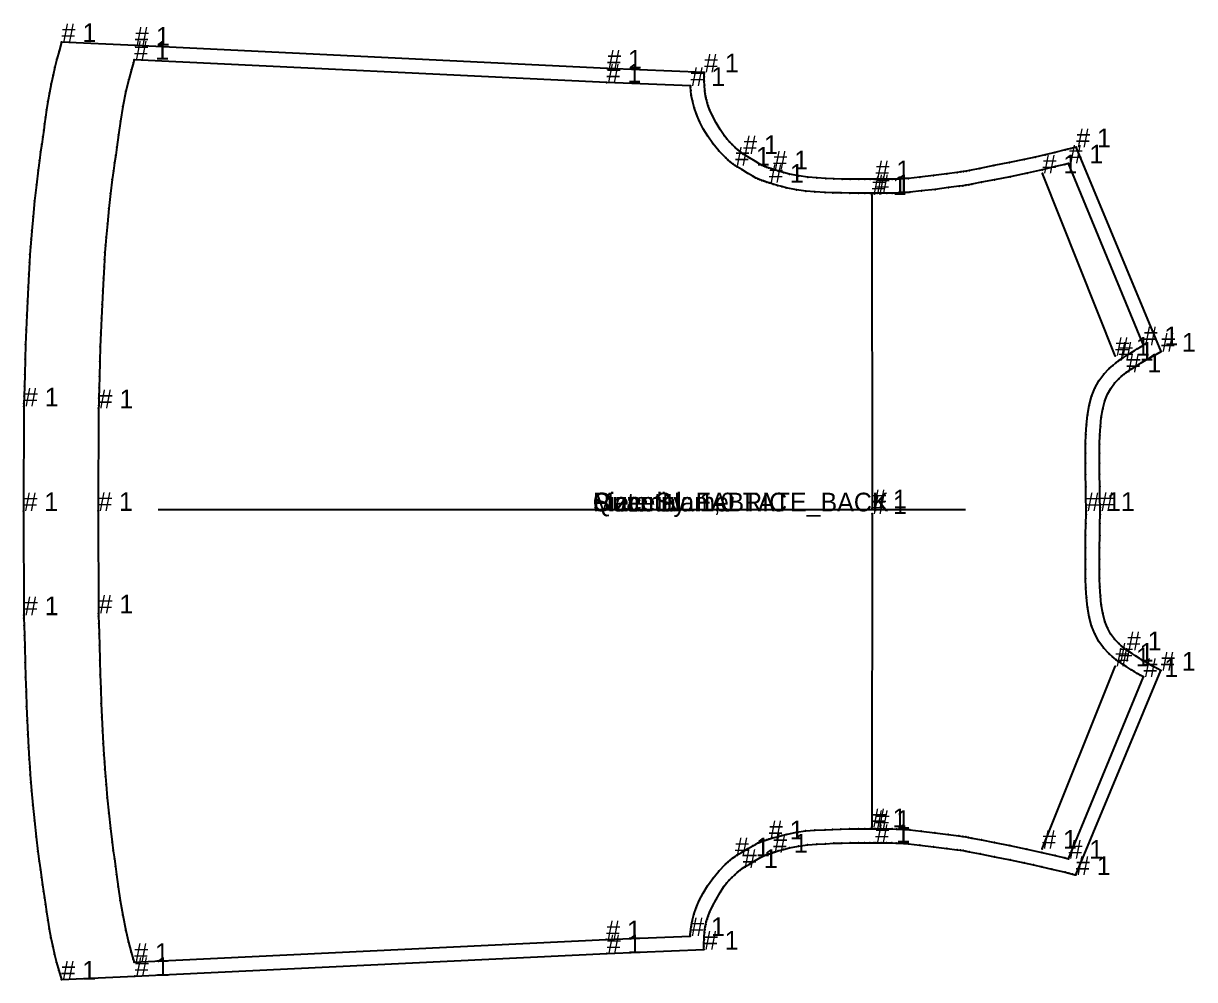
# Model space of a CAD drawing. Extents: x 50 to 3575, y 47 to 2355.
# Drawn here: x 1102 to 1729, y 1843 to 2355 of the extents above; entities that cross this region are included whole.
import ezdxf

# ---------------------------------------------------------------- set-up
doc = ezdxf.new("R2010")
doc.units = 0

# ---------------------------------------------------------------- blocks, each defined once
blk = doc.blocks.new('TATE_BACK')
at = {"layer": '1'}
blk.add_lwpolyline([(1678.035, 2093.782), (1678.003, 2095.659), (1677.924, 2100.418), (1677.827, 2106.755), (1677.743, 2113.362), (1677.696, 2119.384), (1677.708, 2124.646), (1677.793, 2129.493), (1677.967, 2134.269), (1678.241, 2138.951), (1678.708, 2143.706), (1679.47, 2148.362), (1680.627, 2152.746), (1682.009, 2156.205), (1683.724, 2159.328), (1685.733, 2162.108), (1687.997, 2164.542), (1689.505, 2165.882), (1690.868, 2166.974), (1691.856, 2167.708), (1692.237, 2167.977), (1692.966, 2168.453), (1694.735, 2169.609), (1696.916, 2171.032), (1698.88, 2172.312), (1699.978, 2173.023), (1700.855, 2173.568), (1701.829, 2174.136), (1703.219, 2174.915), (1704.733, 2175.754), (1706.563, 2176.765), (1708.588, 2177.881), (1710.688, 2179.037), (1665.246, 2288.437), (1663.789, 2288.084), (1662.319, 2287.727), (1660.856, 2287.373), (1659.422, 2287.025), (1653.818, 2285.67), (1648.629, 2284.439), (1643.338, 2283.231), (1637.43, 2281.945), (1629.51, 2280.298), (1621.219, 2278.625), (1613.693, 2277.138), (1608.064, 2276.048), (1606.322, 2275.721), (1604.894, 2275.472), (1603.429, 2275.246), (1601.577, 2274.985), (1596.015, 2274.249), (1588.895, 2273.346), (1581.607, 2272.467), (1575.542, 2271.8), (1573.015, 2271.573), (1570.966, 2271.447), (1568.993, 2271.389), (1566.691, 2271.365), (1563.845, 2271.346), (1560.959, 2271.33), (1558.722, 2271.318), (1557.823, 2271.337), (1557.03, 2271.329), (1554.959, 2271.313), (1552.07, 2271.299), (1548.822, 2271.3), (1544.313, 2271.34), (1539.921, 2271.432), (1535.565, 2271.575), (1531.16, 2271.771), (1526.421, 2272.049), (1521.59, 2272.467), (1516.717, 2273.107), (1511.856, 2274.05), (1508.624, 2274.876), (1505.821, 2275.696), (1503.847, 2276.325), (1503.1, 2276.575), (1502.722, 2276.697), (1501.789, 2277.001), (1500.599, 2277.394), (1499.451, 2277.784), (1498.557, 2278.112), (1497.807, 2278.437), (1497.004, 2278.853), (1495.948, 2279.456), (1493.374, 2280.972), (1490.428, 2282.729), (1488.005, 2284.181), (1486.999, 2284.786), (1486.588, 2285.113), (1485.54, 2285.958), (1484.132, 2287.118), (1482.641, 2288.388), (1481.036, 2289.851), (1479.603, 2291.317), (1478.235, 2292.923), (1476.824, 2294.806), (1474.734, 2297.94), (1472.59, 2301.514), (1470.612, 2305.205), (1469.023, 2308.691), (1468.286, 2310.692), (1467.75, 2312.439), (1467.36, 2313.902), (1467.06, 2315.047), (1466.806, 2315.933), (1466.586, 2316.985), (1466.398, 2318.717), (1466.239, 2321.642), (1466.163, 2323.869), (1466.101, 2326.104), (1466.059, 2327.826), (1466.044, 2328.515), (1414.154, 2330.559), (1161.426, 2342.838), (1122.137, 2344.747), (1120.765, 2339.958), (1119.569, 2335.546), (1118.507, 2331.316), (1117.532, 2327.077), (1116.559, 2322.421), (1115.651, 2317.668), (1114.824, 2312.951), (1114.095, 2308.402), (1113.543, 2304.646), (1113.046, 2301.05), (1112.574, 2297.547), (1112.096, 2294.068), (1111.526, 2290.117), (1110.915, 2285.94), (1110.266, 2281.364), (1109.585, 2276.217), (1108.635, 2268.282), (1107.701, 2259.741), (1106.848, 2251.33), (1106.142, 2243.788), (1105.751, 2239.186), (1105.437, 2235.06), (1105.169, 2231.046), (1104.912, 2226.779), (1104.56, 2220.512), (1104.191, 2213.526), (1103.826, 2206.123), (1103.484, 2198.606), (1103.165, 2190.742), (1102.884, 2182.924), (1102.632, 2174.987), (1102.398, 2166.765), (1102.236, 2160.625), (1102.097, 2155.134), (1101.999, 2151.186), (1101.962, 2149.671), (1101.693, 2093.624), (1101.932, 2037.93), (1101.968, 2036.416), (1102.064, 2032.467), (1102.2, 2026.977), (1102.359, 2020.836), (1102.589, 2012.614), (1102.836, 2004.677), (1103.113, 1996.859), (1103.428, 1988.995), (1103.765, 1981.478), (1104.126, 1974.075), (1104.491, 1967.089), (1104.841, 1960.821), (1105.095, 1956.554), (1105.362, 1952.539), (1105.672, 1948.413), (1106.061, 1943.811), (1106.763, 1936.269), (1107.612, 1927.858), (1108.542, 1919.316), (1109.487, 1911.381), (1110.165, 1906.233), (1110.811, 1901.656), (1111.421, 1897.479), (1111.989, 1893.528), (1112.465, 1890.049), (1112.935, 1886.546), (1113.429, 1882.95), (1113.979, 1879.193), (1114.707, 1874.644), (1115.531, 1869.926), (1116.436, 1865.173), (1117.407, 1860.517), (1118.379, 1856.276), (1119.44, 1852.046), (1120.633, 1847.633), (1122.002, 1842.843), (1161.292, 1844.731), (1413.958, 1856.871), (1465.918, 1858.891), (1465.953, 1860.718), (1465.996, 1862.518), (1466.05, 1864.223), (1466.116, 1865.764), (1466.266, 1868.011), (1466.455, 1869.717), (1466.681, 1871.096), (1466.941, 1872.359), (1467.244, 1873.691), (1467.636, 1875.164), (1468.172, 1876.823), (1468.907, 1878.714), (1470.497, 1882.109), (1472.476, 1885.798), (1474.624, 1889.415), (1476.716, 1892.594), (1478.128, 1894.492), (1479.497, 1896.097), (1480.931, 1897.555), (1482.536, 1899.009), (1484.028, 1900.276), (1485.437, 1901.435), (1486.485, 1902.281), (1486.896, 1902.609), (1487.903, 1903.213), (1490.327, 1904.664), (1493.273, 1906.419), (1495.848, 1907.934), (1496.905, 1908.536), (1497.708, 1908.952), (1498.457, 1909.277), (1499.352, 1909.604), (1500.5, 1909.993), (1501.691, 1910.386), (1502.624, 1910.689), (1503.001, 1910.811), (1503.749, 1911.061), (1505.723, 1911.688), (1508.527, 1912.507), (1511.759, 1913.332), (1516.621, 1914.271), (1521.494, 1914.909), (1526.326, 1915.325), (1531.064, 1915.6), (1535.469, 1915.794), (1539.826, 1915.935), (1544.217, 1916.024), (1548.727, 1916.062), (1551.974, 1916.061), (1554.864, 1916.045), (1556.935, 1916.028), (1557.728, 1916.043), (1558.627, 1916.038), (1560.865, 1916.025), (1563.751, 1916.007), (1566.596, 1915.987), (1568.896, 1915.962), (1570.867, 1915.903), (1572.916, 1915.777), (1575.446, 1915.547), (1581.525, 1914.873), (1588.827, 1913.987), (1595.946, 1913.08), (1601.48, 1912.348), (1603.306, 1912.093), (1604.75, 1911.87), (1606.181, 1911.62), (1607.966, 1911.281), (1613.831, 1910.131), (1621.603, 1908.58), (1629.897, 1906.902), (1637.329, 1905.369), (1642.36, 1904.293), (1646.901, 1903.264), (1652.153, 1902.015), (1659.318, 1900.277), (1661.359, 1899.781), (1663.235, 1899.325), (1664.608, 1898.991), (1665.141, 1898.862), (1710.642, 2008.238), (1708.543, 2009.394), (1706.518, 2010.512), (1704.689, 2011.523), (1703.175, 2012.363), (1701.787, 2013.143), (1700.817, 2013.709), (1699.951, 2014.247), (1698.874, 2014.945), (1696.952, 2016.198), (1694.82, 2017.59), (1693.091, 2018.719), (1692.378, 2019.185), (1691.986, 2019.462), (1690.97, 2020.216), (1689.57, 2021.334), (1688.027, 2022.699), (1685.725, 2025.161), (1683.698, 2027.956), (1681.977, 2031.084), (1680.596, 2034.545), (1679.44, 2038.929), (1678.681, 2043.585), (1678.216, 2048.341), (1677.945, 2053.023), (1677.774, 2057.801), (1677.691, 2062.655), (1677.682, 2067.938), (1677.732, 2074), (1677.82, 2080.668), (1677.92, 2087.07), (1678.002, 2091.883), (1678.035, 2093.782)], dxfattribs=at)
at = {"layer": '14'}
blk.add_lwpolyline([(1670.537, 2093.648), (1670.504, 2095.51), (1670.426, 2100.248), (1670.33, 2106.594), (1670.243, 2113.278), (1670.194, 2119.319), (1670.203, 2124.703), (1670.29, 2129.713), (1670.476, 2134.633), (1670.803, 2139.828), (1671.351, 2145.069), (1672.216, 2150.199), (1673.493, 2155.059), (1675.21, 2159.42), (1677.38, 2163.374), (1679.971, 2166.925), (1682.951, 2170.074), (1684.787, 2171.684), (1686.455, 2173.015), (1687.666, 2173.921), (1688.134, 2174.255), (1688.625, 2174.594), (1689.998, 2175.519), (1692.103, 2176.899), (1694.79, 2178.599), (1696.305, 2179.527), (1697.91, 2180.486), (1699.585, 2181.458), (1701.312, 2182.427), (1661.184, 2279.759), (1659.236, 2279.291), (1654.139, 2278.083), (1647.016, 2276.432), (1638.986, 2274.632), (1629.891, 2272.7), (1621.596, 2271.025), (1614.614, 2269.672), (1609.461, 2268.704), (1607.724, 2268.384), (1606.211, 2268.122), (1604.606, 2267.868), (1602.592, 2267.578), (1596.894, 2266.814), (1589.738, 2265.905), (1582.431, 2265.029), (1576.279, 2264.36), (1573.572, 2264.12), (1571.349, 2263.983), (1569.209, 2263.918), (1566.75, 2263.888), (1563.875, 2263.868), (1560.997, 2263.852), (1558.782, 2263.841), (1557.896, 2263.837), (1557.112, 2263.827), (1555.045, 2263.807), (1552.122, 2263.792), (1548.77, 2263.8), (1544.007, 2263.866), (1539.36, 2263.983), (1534.945, 2264.127), (1530.88, 2264.276), (1525.42, 2264.507), (1520.501, 2264.878), (1515.556, 2265.573), (1510.019, 2266.778), (1507.723, 2267.384), (1505.364, 2268.05), (1503.035, 2268.742), (1500.833, 2269.426), (1499.732, 2269.779), (1498.71, 2270.114), (1497.783, 2270.426), (1496.964, 2270.708), (1495.777, 2271.146), (1494.744, 2271.59), (1493.632, 2272.155), (1492.206, 2272.956), (1489.371, 2274.618), (1486.262, 2276.473), (1483.755, 2277.982), (1482.724, 2278.605), (1481.38, 2279.61), (1480.085, 2280.647), (1478.838, 2281.713), (1477.636, 2282.802), (1473.988, 2286.513), (1470.783, 2290.377), (1467.995, 2294.341), (1465.597, 2298.351), (1463.614, 2302.252), (1461.98, 2306.081), (1460.699, 2309.775), (1459.774, 2313.269), (1459.208, 2316.358), (1458.9, 2318.916), (1458.772, 2320.659), (1458.746, 2321.303), (1413.791, 2323.068), (1161.061, 2335.323), (1160.629, 2333.871), (1159.539, 2330.051), (1158.095, 2324.661), (1156.603, 2318.503), (1154.942, 2310.276), (1153.636, 2302.362), (1152.589, 2295.014), (1151.706, 2288.49), (1151.09, 2284.169), (1150.493, 2280.095), (1149.893, 2275.893), (1149.268, 2271.19), (1148.382, 2263.769), (1147.489, 2255.599), (1146.665, 2247.489), (1145.985, 2240.246), (1145.618, 2235.948), (1145.328, 2232.131), (1145.082, 2228.425), (1144.845, 2224.46), (1144.505, 2218.392), (1144.144, 2211.554), (1143.784, 2204.273), (1143.447, 2196.878), (1143.133, 2189.166), (1142.859, 2181.516), (1142.613, 2173.748), (1142.384, 2165.682), (1142.223, 2159.597), (1142.085, 2154.145), (1141.988, 2150.218), (1141.951, 2148.711), (1141.693, 2093.79), (1141.921, 2038.869), (1141.957, 2037.362), (1142.052, 2033.435), (1142.188, 2027.983), (1142.345, 2021.898), (1142.57, 2013.832), (1142.811, 2006.064), (1143.082, 1998.414), (1143.392, 1990.701), (1143.724, 1983.306), (1144.08, 1976.025), (1144.438, 1969.186), (1144.775, 1963.118), (1145.01, 1959.153), (1145.254, 1955.447), (1145.542, 1951.63), (1145.906, 1947.331), (1146.583, 1940.089), (1147.402, 1931.978), (1148.29, 1923.807), (1149.173, 1916.386), (1149.795, 1911.683), (1150.393, 1907.481), (1150.988, 1903.406), (1151.601, 1899.085), (1152.481, 1892.56), (1153.524, 1885.212), (1154.826, 1877.297), (1156.482, 1869.07), (1157.971, 1862.911), (1159.412, 1857.52), (1160.5, 1853.699), (1160.931, 1852.247), (1413.668, 1864.366), (1458.624, 1866.106), (1458.65, 1866.751), (1458.779, 1868.494), (1459.088, 1871.052), (1459.656, 1874.141), (1460.583, 1877.634), (1461.866, 1881.327), (1463.502, 1885.156), (1465.487, 1889.055), (1467.887, 1893.064), (1470.677, 1897.026), (1473.884, 1900.889), (1477.535, 1904.598), (1478.737, 1905.686), (1479.984, 1906.751), (1481.28, 1907.788), (1482.625, 1908.792), (1483.656, 1909.414), (1486.164, 1910.922), (1489.274, 1912.776), (1492.109, 1914.436), (1493.536, 1915.236), (1494.649, 1915.801), (1495.682, 1916.244), (1496.869, 1916.681), (1497.688, 1916.963), (1498.615, 1917.274), (1499.637, 1917.609), (1500.739, 1917.961), (1502.941, 1918.644), (1505.27, 1919.335), (1507.63, 1920), (1509.927, 1920.604), (1515.463, 1921.806), (1520.409, 1922.499), (1525.329, 1922.867), (1530.788, 1923.095), (1534.853, 1923.242), (1539.268, 1923.384), (1543.916, 1923.498), (1548.679, 1923.562), (1552.03, 1923.567), (1554.953, 1923.551), (1557.02, 1923.53), (1557.804, 1923.519), (1558.691, 1923.515), (1560.905, 1923.503), (1563.783, 1923.485), (1566.658, 1923.463), (1569.117, 1923.433), (1571.258, 1923.366), (1573.481, 1923.229), (1576.188, 1922.987), (1582.339, 1922.315), (1589.646, 1921.434), (1596.801, 1920.522), (1602.499, 1919.755), (1604.512, 1919.463), (1606.117, 1919.209), (1607.63, 1918.946), (1609.367, 1918.625), (1614.52, 1917.654), (1621.501, 1916.297), (1629.795, 1914.618), (1638.889, 1912.681), (1646.917, 1910.877), (1654.04, 1909.222), (1659.136, 1908.011), (1661.084, 1907.542), (1701.264, 2004.853), (1699.538, 2005.823), (1697.863, 2006.796), (1696.259, 2007.755), (1694.744, 2008.684), (1692.058, 2010.386), (1689.954, 2011.767), (1688.581, 2012.693), (1688.091, 2013.031), (1687.623, 2013.366), (1686.412, 2014.272), (1684.745, 2015.604), (1682.91, 2017.215), (1679.932, 2020.366), (1677.343, 2023.918), (1675.175, 2027.874), (1673.46, 2032.236), (1672.186, 2037.096), (1671.324, 2042.226), (1670.778, 2047.468), (1670.454, 2052.663), (1670.271, 2057.583), (1670.186, 2062.593), (1670.18, 2067.977), (1670.233, 2074.018), (1670.323, 2080.702), (1670.422, 2087.048), (1670.503, 2091.787), (1670.537, 2093.648)], dxfattribs=at)
at = {"layer": '2'}
for p in [(1122.137, 2344.747), (1161.426, 2342.838), (1161.061, 2335.323), (1414.154, 2330.559), (1466.044, 2328.515), (1413.791, 2323.068), (1458.746, 2321.303), (1665.246, 2288.437), (1486.999, 2284.786), (1482.724, 2278.605), (1503.1, 2276.575), (1661.184, 2279.759), (1557.823, 2271.337), (1647.182, 2274.43), (1500.833, 2269.426), (1557.896, 2263.837), (1555.9, 2262.957), (1701.312, 2182.427), (1686.111, 2176.794), (1710.688, 2179.037), (1688.134, 2174.255), (1692.237, 2167.977), (1101.962, 2149.671), (1141.951, 2148.711), (1556.027, 2095.197), (1101.693, 2093.624), (1141.693, 2093.79), (1556.026, 2092.161), (1670.537, 2093.648), (1678.035, 2093.782), (1101.932, 2037.93), (1141.921, 2038.869), (1692.378, 2019.185), (1688.091, 2013.031), (1686.067, 2010.494), (1710.642, 2008.238), (1701.264, 2004.853), (1555.809, 1924.4), (1557.804, 1923.519), (1500.739, 1917.961), (1557.728, 1916.043), (1647.085, 1912.879), (1482.625, 1908.792), (1503.001, 1910.811), (1661.084, 1907.542), (1486.896, 1902.609), (1665.141, 1898.862), (1413.668, 1864.366), (1458.624, 1866.106), (1413.958, 1856.871), (1465.918, 1858.891), (1160.931, 1852.247), (1161.292, 1844.731), (1122.002, 1842.843)]:
    blk.add_point(p, dxfattribs=at)
at = {"layer": '3'}
for p in [(1120.765, 2339.958), (1119.569, 2335.546), (1160.629, 2333.871), (1117.532, 2327.077), (1118.507, 2331.316), (1159.539, 2330.051), (1466.059, 2327.826), (1466.101, 2326.104), (1116.559, 2322.421), (1158.095, 2324.661), (1458.772, 2320.659), (1466.163, 2323.869), (1466.239, 2321.642), (1115.651, 2317.668), (1156.603, 2318.503), (1458.9, 2318.916), (1459.208, 2316.358), (1466.398, 2318.717), (1466.586, 2316.985), (1466.806, 2315.933), (1467.06, 2315.047), (1467.36, 2313.902), (1114.095, 2308.402), (1114.824, 2312.951), (1154.942, 2310.276), (1459.774, 2313.269), (1460.699, 2309.775), (1467.75, 2312.439), (1468.286, 2310.692), (1469.023, 2308.691), (1113.046, 2301.05), (1113.543, 2304.646), (1153.636, 2302.362), (1461.98, 2306.081), (1463.614, 2302.252), (1470.612, 2305.205), (1472.59, 2301.514), (1112.574, 2297.547), (1152.589, 2295.014), (1465.597, 2298.351), (1474.734, 2297.94), (1476.824, 2294.806), (1111.526, 2290.117), (1112.096, 2294.068), (1151.706, 2288.49), (1467.995, 2294.341), (1470.783, 2290.377), (1478.235, 2292.923), (1479.603, 2291.317), (1481.036, 2289.851), (1482.641, 2288.388), (1110.915, 2285.94), (1151.09, 2284.169), (1473.988, 2286.513), (1477.636, 2282.802), (1484.132, 2287.118), (1485.54, 2285.958), (1486.588, 2285.113), (1488.005, 2284.181), (1490.428, 2282.729), (1643.338, 2283.231), (1648.629, 2284.439), (1653.818, 2285.67), (1659.422, 2287.025), (1660.856, 2287.373), (1662.319, 2287.727), (1663.789, 2288.084), (1109.585, 2276.217), (1110.266, 2281.364), (1149.893, 2275.893), (1150.493, 2280.095), (1478.838, 2281.713), (1480.085, 2280.647), (1481.38, 2279.61), (1483.755, 2277.982), (1486.262, 2276.473), (1493.374, 2280.972), (1495.948, 2279.456), (1497.004, 2278.853), (1497.807, 2278.437), (1498.557, 2278.112), (1499.451, 2277.784), (1500.599, 2277.394), (1501.789, 2277.001), (1502.722, 2276.697), (1503.847, 2276.325), (1608.064, 2276.048), (1613.693, 2277.138), (1621.219, 2278.625), (1629.51, 2280.298), (1637.43, 2281.945), (1647.016, 2276.432), (1654.139, 2278.083), (1659.236, 2279.291), (1149.268, 2271.19), (1489.371, 2274.618), (1492.206, 2272.956), (1493.632, 2272.155), (1494.744, 2271.59), (1495.777, 2271.146), (1496.964, 2270.708), (1497.783, 2270.426), (1498.71, 2270.114), (1499.732, 2269.779), (1505.821, 2275.696), (1508.624, 2274.876), (1511.856, 2274.05), (1516.717, 2273.107), (1521.59, 2272.467), (1526.421, 2272.049), (1531.16, 2271.771), (1535.565, 2271.575), (1539.921, 2271.432), (1544.313, 2271.34), (1548.822, 2271.3), (1552.07, 2271.299), (1554.959, 2271.313), (1557.03, 2271.329), (1558.722, 2271.318), (1560.959, 2271.33), (1563.845, 2271.346), (1566.691, 2271.365), (1568.993, 2271.389), (1570.966, 2271.447), (1573.015, 2271.573), (1575.542, 2271.8), (1581.607, 2272.467), (1588.895, 2273.346), (1596.015, 2274.249), (1601.577, 2274.985), (1603.429, 2275.246), (1604.894, 2275.472), (1606.322, 2275.721), (1614.614, 2269.672), (1621.596, 2271.025), (1629.891, 2272.7), (1638.986, 2274.632), (1108.635, 2268.282), (1148.382, 2263.769), (1503.035, 2268.742), (1505.364, 2268.05), (1507.723, 2267.384), (1510.019, 2266.778), (1515.556, 2265.573), (1520.501, 2264.878), (1525.42, 2264.507), (1530.88, 2264.276), (1534.945, 2264.127), (1539.36, 2263.983), (1544.007, 2263.866), (1548.77, 2263.8), (1552.122, 2263.792), (1555.045, 2263.807), (1557.112, 2263.827), (1558.782, 2263.841), (1560.997, 2263.852), (1563.875, 2263.868), (1566.75, 2263.888), (1569.209, 2263.918), (1571.349, 2263.983), (1573.572, 2264.12), (1576.279, 2264.36), (1582.431, 2265.029), (1589.738, 2265.905), (1596.894, 2266.814), (1602.592, 2267.578), (1604.606, 2267.868), (1606.211, 2268.122), (1607.724, 2268.384), (1609.461, 2268.704), (1107.701, 2259.741), (1106.848, 2251.33), (1147.489, 2255.599), (1146.665, 2247.489), (1105.751, 2239.186), (1106.142, 2243.788), (1145.985, 2240.246), (1105.437, 2235.06), (1145.328, 2232.131), (1145.618, 2235.948), (1104.912, 2226.779), (1105.169, 2231.046), (1145.082, 2228.425), (1104.56, 2220.512), (1144.845, 2224.46), (1104.191, 2213.526), (1144.505, 2218.392), (1144.144, 2211.554), (1103.826, 2206.123), (1143.784, 2204.273), (1103.484, 2198.606), (1143.447, 2196.878), (1103.165, 2190.742), (1143.133, 2189.166), (1102.884, 2182.924), (1142.859, 2181.516), (1689.998, 2175.519), (1692.103, 2176.899), (1694.79, 2178.599), (1696.305, 2179.527), (1697.91, 2180.486), (1699.585, 2181.458), (1704.733, 2175.754), (1706.563, 2176.765), (1708.588, 2177.881), (1102.632, 2174.987), (1142.613, 2173.748), (1682.951, 2170.074), (1684.787, 2171.684), (1686.455, 2173.015), (1687.666, 2173.921), (1688.625, 2174.594), (1694.735, 2169.609), (1696.916, 2171.032), (1698.88, 2172.312), (1699.978, 2173.023), (1700.855, 2173.568), (1701.829, 2174.136), (1703.219, 2174.915), (1102.398, 2166.765), (1142.384, 2165.682), (1677.38, 2163.374), (1679.971, 2166.925), (1687.997, 2164.542), (1689.505, 2165.882), (1690.868, 2166.974), (1691.856, 2167.708), (1692.966, 2168.453), (1102.236, 2160.625), (1142.223, 2159.597), (1675.21, 2159.42), (1683.724, 2159.328), (1685.733, 2162.108), (1101.999, 2151.186), (1102.097, 2155.134), (1142.085, 2154.145), (1673.493, 2155.059), (1680.627, 2152.746), (1682.009, 2156.205), (1141.988, 2150.218), (1671.351, 2145.069), (1672.216, 2150.199), (1679.47, 2148.362), (1670.803, 2139.828), (1678.241, 2138.951), (1678.708, 2143.706), (1670.476, 2134.633), (1677.967, 2134.269), (1670.29, 2129.713), (1677.793, 2129.493), (1670.194, 2119.319), (1670.203, 2124.703), (1677.696, 2119.384), (1677.708, 2124.646), (1670.243, 2113.278), (1677.743, 2113.362), (1670.33, 2106.594), (1677.827, 2106.755), (1670.426, 2100.248), (1677.924, 2100.418), (1670.504, 2095.51), (1678.003, 2095.659), (1670.503, 2091.787), (1678.002, 2091.883), (1670.422, 2087.048), (1677.92, 2087.07), (1670.323, 2080.702), (1677.82, 2080.668), (1670.233, 2074.018), (1677.732, 2074), (1670.18, 2067.977), (1677.682, 2067.938), (1677.691, 2062.655), (1670.186, 2062.593), (1670.271, 2057.583), (1677.774, 2057.801), (1670.454, 2052.663), (1677.945, 2053.023), (1670.778, 2047.468), (1678.216, 2048.341), (1671.324, 2042.226), (1678.681, 2043.585), (1679.44, 2038.929), (1101.968, 2036.416), (1102.064, 2032.467), (1141.957, 2037.362), (1142.052, 2033.435), (1672.186, 2037.096), (1673.46, 2032.236), (1680.596, 2034.545), (1102.2, 2026.977), (1142.188, 2027.983), (1675.175, 2027.874), (1681.977, 2031.084), (1683.698, 2027.956), (1685.725, 2025.161), (1102.359, 2020.836), (1142.345, 2021.898), (1677.343, 2023.918), (1679.932, 2020.366), (1688.027, 2022.699), (1689.57, 2021.334), (1690.97, 2020.216), (1691.986, 2019.462), (1102.589, 2012.614), (1142.57, 2013.832), (1682.91, 2017.215), (1684.745, 2015.604), (1686.412, 2014.272), (1687.623, 2013.366), (1688.581, 2012.693), (1693.091, 2018.719), (1694.82, 2017.59), (1696.952, 2016.198), (1698.874, 2014.945), (1699.951, 2014.247), (1700.817, 2013.709), (1701.787, 2013.143), (1689.954, 2011.767), (1692.058, 2010.386), (1694.744, 2008.684), (1696.259, 2007.755), (1697.863, 2006.796), (1703.175, 2012.363), (1704.689, 2011.523), (1706.518, 2010.512), (1708.543, 2009.394), (1102.836, 2004.677), (1142.811, 2006.064), (1699.538, 2005.823), (1103.113, 1996.859), (1143.082, 1998.414), (1103.428, 1988.995), (1143.392, 1990.701), (1103.765, 1981.478), (1143.724, 1983.306), (1144.08, 1976.025), (1104.126, 1974.075), (1144.438, 1969.186), (1104.491, 1967.089), (1144.775, 1963.118), (1104.841, 1960.821), (1105.095, 1956.554), (1145.01, 1959.153), (1105.362, 1952.539), (1145.254, 1955.447), (1145.542, 1951.63), (1105.672, 1948.413), (1106.061, 1943.811), (1145.906, 1947.331), (1146.583, 1940.089), (1106.763, 1936.269), (1147.402, 1931.978), (1107.612, 1927.858), (1108.542, 1919.316), (1148.29, 1923.807), (1502.941, 1918.644), (1505.27, 1919.335), (1507.63, 1920), (1509.927, 1920.604), (1515.463, 1921.806), (1520.409, 1922.499), (1525.329, 1922.867), (1530.788, 1923.095), (1534.853, 1923.242), (1539.268, 1923.384), (1543.916, 1923.498), (1548.679, 1923.562), (1552.03, 1923.567), (1554.953, 1923.551), (1557.02, 1923.53), (1558.691, 1923.515), (1560.905, 1923.503), (1563.783, 1923.485), (1566.658, 1923.463), (1569.117, 1923.433), (1571.258, 1923.366), (1573.481, 1923.229), (1576.188, 1922.987), (1582.339, 1922.315), (1589.646, 1921.434), (1596.801, 1920.522), (1602.499, 1919.755), (1604.512, 1919.463), (1606.117, 1919.209), (1607.63, 1918.946), (1609.367, 1918.625), (1149.173, 1916.386), (1489.274, 1912.776), (1492.109, 1914.436), (1493.536, 1915.236), (1494.649, 1915.801), (1495.682, 1916.244), (1496.869, 1916.681), (1497.688, 1916.963), (1498.615, 1917.274), (1499.637, 1917.609), (1508.527, 1912.507), (1511.759, 1913.332), (1516.621, 1914.271), (1521.494, 1914.909), (1526.326, 1915.325), (1531.064, 1915.6), (1535.469, 1915.794), (1539.826, 1915.935), (1544.217, 1916.024), (1548.727, 1916.062), (1551.974, 1916.061), (1554.864, 1916.045), (1556.935, 1916.028), (1558.627, 1916.038), (1560.865, 1916.025), (1563.751, 1916.007), (1566.596, 1915.987), (1568.896, 1915.962), (1570.867, 1915.903), (1572.916, 1915.777), (1575.446, 1915.547), (1581.525, 1914.873), (1588.827, 1913.987), (1595.946, 1913.08), (1601.48, 1912.348), (1614.52, 1917.654), (1621.501, 1916.297), (1629.795, 1914.618), (1638.889, 1912.681), (1109.487, 1911.381), (1110.165, 1906.233), (1149.795, 1911.683), (1150.393, 1907.481), (1479.984, 1906.751), (1481.28, 1907.788), (1483.656, 1909.414), (1486.164, 1910.922), (1493.273, 1906.419), (1495.848, 1907.934), (1496.905, 1908.536), (1497.708, 1908.952), (1498.457, 1909.277), (1499.352, 1909.604), (1500.5, 1909.993), (1501.691, 1910.386), (1502.624, 1910.689), (1503.749, 1911.061), (1505.723, 1911.688), (1603.306, 1912.093), (1604.75, 1911.87), (1606.181, 1911.62), (1607.966, 1911.281), (1613.831, 1910.131), (1621.603, 1908.58), (1629.897, 1906.902), (1646.917, 1910.877), (1654.04, 1909.222), (1659.136, 1908.011), (1110.811, 1901.656), (1150.988, 1903.406), (1473.884, 1900.889), (1477.535, 1904.598), (1478.737, 1905.686), (1484.028, 1900.276), (1485.437, 1901.435), (1486.485, 1902.281), (1487.903, 1903.213), (1490.327, 1904.664), (1637.329, 1905.369), (1642.36, 1904.293), (1646.901, 1903.264), (1652.153, 1902.015), (1659.318, 1900.277), (1661.359, 1899.781), (1111.421, 1897.479), (1111.989, 1893.528), (1151.601, 1899.085), (1470.677, 1897.026), (1478.128, 1894.492), (1479.497, 1896.097), (1480.931, 1897.555), (1482.536, 1899.009), (1663.235, 1899.325), (1664.608, 1898.991), (1112.465, 1890.049), (1152.481, 1892.56), (1465.487, 1889.055), (1467.887, 1893.064), (1474.624, 1889.415), (1476.716, 1892.594), (1112.935, 1886.546), (1113.429, 1882.95), (1153.524, 1885.212), (1461.866, 1881.327), (1463.502, 1885.156), (1470.497, 1882.109), (1472.476, 1885.798), (1113.979, 1879.193), (1114.707, 1874.644), (1154.826, 1877.297), (1460.583, 1877.634), (1467.636, 1875.164), (1468.172, 1876.823), (1468.907, 1878.714), (1115.531, 1869.926), (1156.482, 1869.07), (1458.779, 1868.494), (1459.088, 1871.052), (1459.656, 1874.141), (1466.455, 1869.717), (1466.681, 1871.096), (1466.941, 1872.359), (1467.244, 1873.691), (1116.436, 1865.173), (1157.971, 1862.911), (1458.65, 1866.751), (1465.996, 1862.518), (1466.05, 1864.223), (1466.116, 1865.764), (1466.266, 1868.011), (1117.407, 1860.517), (1118.379, 1856.276), (1159.412, 1857.52), (1465.953, 1860.718), (1119.44, 1852.046), (1160.5, 1853.699), (1120.633, 1847.633)]:
    blk.add_point(p, dxfattribs=at)
at = {"layer": '4'}
for p in [(1161.426, 2342.838, 5), (1414.154, 2330.559, 5), (1413.791, 2323.068, 5), (1486.999, 2284.786, 5), (1482.724, 2278.605, 5), (1503.1, 2276.575, 5), (1500.833, 2269.426, 5), (1500.739, 1917.961, 5), (1482.625, 1908.792, 5), (1503.001, 1910.811, 5), (1486.896, 1902.609, 5), (1413.668, 1864.366, 5), (1413.958, 1856.871, 5), (1161.292, 1844.731, 5)]:
    blk.add_point(p, dxfattribs=at)
at = {"layer": '7'}
blk.add_line((1173.738, 2094.5), (1605.982, 2094.5), dxfattribs=at)
at = {"layer": '8'}
for points in [[(1686.111, 2176.794), (1647.182, 2274.43)], [(1555.9, 2262.957), (1556.027, 2095.197)], [(1556.026, 2092.161), (1555.809, 1924.4)], [(1647.085, 1912.879), (1686.067, 2010.494)]]:
    blk.add_lwpolyline(points, dxfattribs=at)
at = {"layer": '1'}
for s in ['Size: S', 'Quantity: 1,0', 'Piece Name: TATE_BACK', 'Material: FABRIC']:
    blk.add_text(s, height=10, dxfattribs=at).set_placement((1406.5, 2093.5))
at = {"layer": '14'}
for p in [(1161.061, 2335.323), (1413.791, 2323.068), (1458.746, 2321.303), (1482.724, 2278.605), (1661.184, 2279.759), (1500.833, 2269.426), (1557.896, 2263.837), (1701.312, 2182.427), (1688.134, 2174.255), (1141.951, 2148.711), (1141.693, 2093.79), (1670.537, 2093.648), (1141.921, 2038.869), (1688.091, 2013.031), (1701.264, 2004.853), (1557.804, 1923.519), (1500.739, 1917.961), (1482.625, 1908.792), (1661.084, 1907.542), (1458.624, 1866.106), (1413.668, 1864.366), (1160.931, 1852.247)]:
    blk.add_text('# 1', height=10, dxfattribs=at).set_placement(p)
at = {"layer": '2'}
for p in [(1122.137, 2344.747), (1161.426, 2342.838), (1161.061, 2335.323), (1414.154, 2330.559), (1466.044, 2328.515), (1413.791, 2323.068), (1458.746, 2321.303), (1486.999, 2284.786), (1665.246, 2288.437), (1482.724, 2278.605), (1661.184, 2279.759), (1503.1, 2276.575), (1647.182, 2274.43), (1500.833, 2269.426), (1557.823, 2271.337), (1555.9, 2262.957), (1557.896, 2263.837), (1701.312, 2182.427), (1710.688, 2179.037), (1686.111, 2176.794), (1688.134, 2174.255), (1692.237, 2167.977), (1101.962, 2149.671), (1141.951, 2148.711), (1101.693, 2093.624), (1141.693, 2093.79), (1556.026, 2092.161), (1556.027, 2095.197), (1670.537, 2093.648), (1678.035, 2093.782), (1101.932, 2037.93), (1141.921, 2038.869), (1692.378, 2019.185), (1686.067, 2010.494), (1688.091, 2013.031), (1701.264, 2004.853), (1710.642, 2008.238), (1555.809, 1924.4), (1557.804, 1923.519), (1500.739, 1917.961), (1557.728, 1916.043), (1482.625, 1908.792), (1503.001, 1910.811), (1647.085, 1912.879), (1486.896, 1902.609), (1661.084, 1907.542), (1665.141, 1898.862), (1458.624, 1866.106), (1413.668, 1864.366), (1465.918, 1858.891), (1160.931, 1852.247), (1413.958, 1856.871), (1122.002, 1842.843), (1161.292, 1844.731)]:
    blk.add_text('# 1', height=10, dxfattribs=at).set_placement(p)
at = {"layer": '4'}
for p in [(1161.426, 2342.838), (1414.154, 2330.559), (1486.999, 2284.786), (1503.1, 2276.575), (1503.001, 1910.811), (1486.896, 1902.609), (1413.958, 1856.871), (1161.292, 1844.731)]:
    blk.add_text('# 1', height=10, dxfattribs=at).set_placement(p)
at = {"layer": '8'}
for p in [(1161.061, 2335.323), (1413.791, 2323.068), (1458.746, 2321.303), (1482.724, 2278.605), (1661.184, 2279.759), (1647.182, 2274.43), (1500.833, 2269.426), (1555.9, 2262.957), (1557.896, 2263.837), (1701.312, 2182.427), (1686.111, 2176.794), (1688.134, 2174.255), (1141.951, 2148.711), (1141.693, 2093.79), (1556.026, 2092.161), (1556.027, 2095.197), (1670.537, 2093.648), (1141.921, 2038.869), (1686.067, 2010.494), (1688.091, 2013.031), (1701.264, 2004.853), (1555.809, 1924.4), (1557.804, 1923.519), (1500.739, 1917.961), (1482.625, 1908.792), (1647.085, 1912.879), (1661.084, 1907.542), (1458.624, 1866.106), (1413.668, 1864.366), (1160.931, 1852.247)]:
    blk.add_text('# 1', height=10, dxfattribs=at).set_placement(p)

msp = doc.modelspace()

# ---------------------------------------------------------------- block references
at = {"layer": '1'}
msp.add_blockref('TATE_BACK', (0, 0), dxfattribs=at)

doc.saveas('drawing.dxf')
